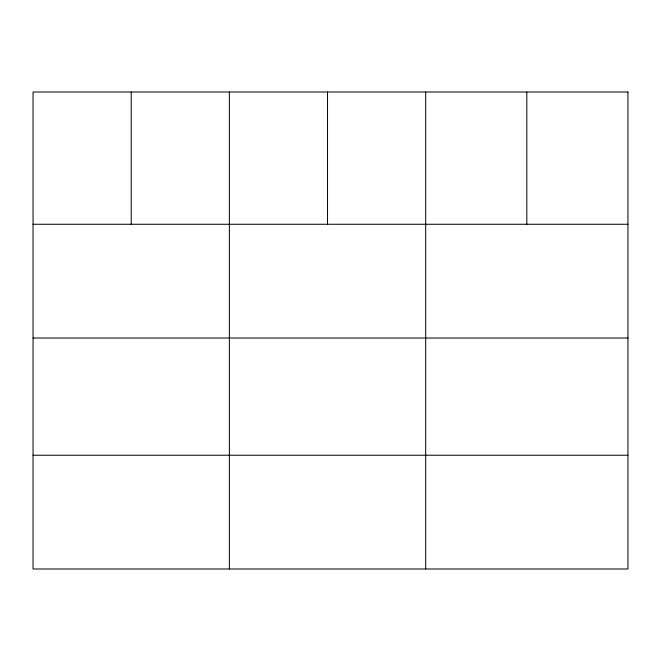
<?xml version="1.0" encoding="UTF-8"?>
<svg xmlns="http://www.w3.org/2000/svg" width="661" height="661" viewBox="0 0 661 661"><rect width="100%" height="100%" fill="white"/><g stroke="black" fill="none" stroke-linecap="round" stroke-linejoin="round"><path stroke-width="0.99" d="M33.05 224.261L627.95 224.261M33.05 338.019L627.95 338.019M33.05 455.231L627.95 455.231M526.817 92.011L526.817 224.261M425.684 92.011L425.684 568.989M327.526 92.011L327.526 224.261M229.367 92.011L229.367 568.989M131.209 92.011L131.209 224.261M627.95 92.011L33.05 92.011L33.05 568.989L627.95 568.989L627.95 92.011"/></g></svg>
